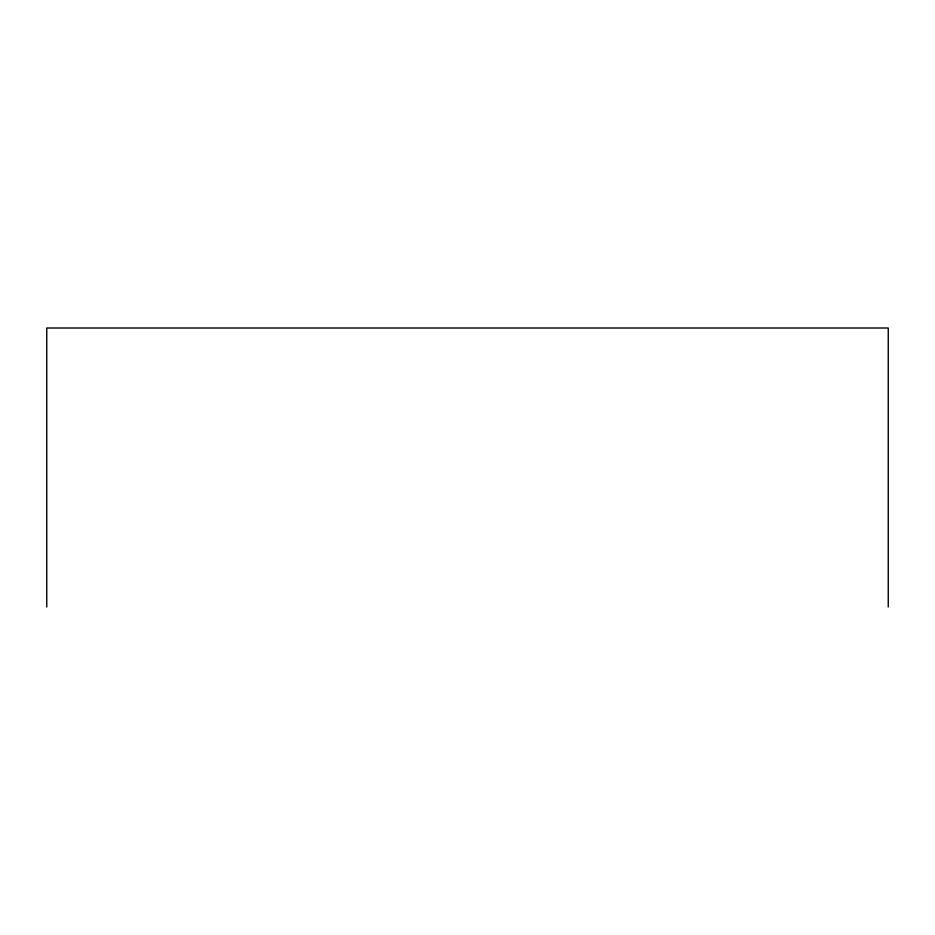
<?xml version="1.0" encoding="UTF-8"?>
<svg xmlns="http://www.w3.org/2000/svg" width="935" height="935" viewBox="0 0 935 935"><rect width="100%" height="100%" fill="white"/><g stroke="black" fill="none" stroke-linecap="round" stroke-linejoin="round"><path stroke-width="1.4" d="M888.25 606.99L888.25 328.01L46.75 328.01L46.75 606.99"/></g></svg>
